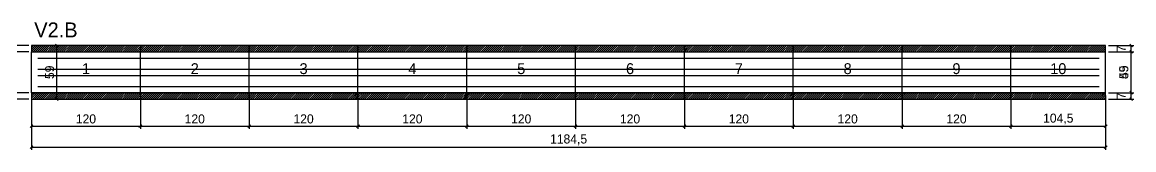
# Model space of a CAD drawing. Extents: x -10500 to 3070, y -7991 to 1250.
# Drawn here: x 1421 to 2647, y -7451 to -7310 of the extents above; entities that cross this region are included whole.
import ezdxf
from ezdxf.enums import TextEntityAlignment as Align

# ---------------------------------------------------------------- set-up
doc = ezdxf.new("R2010")
doc.units = 0
for name, color, linetype in [('5', 5, 'Continuous'), ('COTA', 241, 'Continuous'), ('NOMENCLATURA', 7, 'Continuous'), ('Painéis', 200, 'Continuous'), ('SARR_2.2x7', 40, 'Continuous'), ('SCO-___-LAJ', 224, 'Continuous')]:
    doc.layers.add(name, color=color, linetype=linetype)
doc.dimstyles.new('PAINEL', dxfattribs={"dimtxt": 10, "dimasz": 3, "dimexe": 3, "dimexo": 3, "dimgap": 3, "dimtad": 1, "dimblk": 'OBLIQUE', "dimblk1": 'OBLIQUE', "dimcen": 2.5, "dimclrd": 4, "dimclre": 4, "dimclrt": 240, "dimazin": 3, "dimtfac": 1, "dimtmove": 0, "dimatfit": 3})

# ---------------------------------------------------------------- blocks, each defined once
blk = doc.blocks.new('_OBLIQUE')
at = {"color": 0, "linetype": 'BYBLOCK'}
blk.add_line((-0.5, -0.5), (0.5, 0.5), dxfattribs=at)

msp = doc.modelspace()

# ---------------------------------------------------------------- hatches: boundary and pattern name
at = {"layer": 'COTA'}
h = msp.add_hatch(dxfattribs=at)
h.set_pattern_fill('ANSI31', scale=0.5)
h.paths.add_polyline_path([(1431.5, -7342.7), (1551.5, -7342.7), (1551.5, -7335.7), (1431.5, -7335.7)])
h = msp.add_hatch(dxfattribs=at)
h.set_pattern_fill('ANSI31', scale=0.5)
h.paths.add_polyline_path([(1551.5, -7342.7), (1671.5, -7342.7), (1671.5, -7335.7), (1551.5, -7335.7)])
h = msp.add_hatch(dxfattribs=at)
h.set_pattern_fill('ANSI31', scale=0.5)
h.paths.add_polyline_path([(1671.5, -7342.7), (1791.5, -7342.7), (1791.5, -7335.7), (1671.5, -7335.7)])
h = msp.add_hatch(dxfattribs=at)
h.set_pattern_fill('ANSI31', scale=0.5)
h.paths.add_polyline_path([(1791.5, -7342.7), (1911.5, -7342.7), (1911.5, -7335.7), (1791.5, -7335.7)])
h = msp.add_hatch(dxfattribs=at)
h.set_pattern_fill('ANSI31', scale=0.5)
h.paths.add_polyline_path([(1911.5, -7342.7), (2031.5, -7342.7), (2031.5, -7335.7), (1911.5, -7335.7)])
h = msp.add_hatch(dxfattribs=at)
h.set_pattern_fill('ANSI31', scale=0.5)
h.paths.add_polyline_path([(2031.5, -7342.7), (2151.5, -7342.7), (2151.5, -7335.7), (2031.5, -7335.7)])
h = msp.add_hatch(dxfattribs=at)
h.set_pattern_fill('ANSI31', scale=0.5)
h.paths.add_polyline_path([(2151.5, -7342.7), (2271.5, -7342.7), (2271.5, -7335.7), (2151.5, -7335.7)])
h = msp.add_hatch(dxfattribs=at)
h.set_pattern_fill('ANSI31', scale=0.5)
h.paths.add_polyline_path([(2271.5, -7342.7), (2391.5, -7342.7), (2391.5, -7335.7), (2271.5, -7335.7)])
h = msp.add_hatch(dxfattribs=at)
h.set_pattern_fill('ANSI31', scale=0.5)
h.paths.add_polyline_path([(2391.5, -7342.7), (2511.5, -7342.7), (2511.5, -7335.7), (2391.5, -7335.7)])
h = msp.add_hatch(dxfattribs=at)
h.set_pattern_fill('ANSI31', scale=0.5)
h.paths.add_polyline_path([(2511.5, -7342.7), (2616, -7342.7), (2616, -7335.7), (2511.5, -7335.7)])
h = msp.add_hatch(dxfattribs=at)
h.set_pattern_fill('ANSI31', scale=0.5)
h.paths.add_polyline_path([(1431.5, -7394.7), (1551.5, -7394.7), (1551.5, -7387.7), (1431.5, -7387.7)])
h = msp.add_hatch(dxfattribs=at)
h.set_pattern_fill('ANSI31', scale=0.5)
h.paths.add_polyline_path([(1551.5, -7394.7), (1671.5, -7394.7), (1671.5, -7387.7), (1551.5, -7387.7)])
h = msp.add_hatch(dxfattribs=at)
h.set_pattern_fill('ANSI31', scale=0.5)
h.paths.add_polyline_path([(1671.5, -7394.7), (1791.5, -7394.7), (1791.5, -7387.7), (1671.5, -7387.7)])
h = msp.add_hatch(dxfattribs=at)
h.set_pattern_fill('ANSI31', scale=0.5)
h.paths.add_polyline_path([(1791.5, -7394.7), (1911.5, -7394.7), (1911.5, -7387.7), (1791.5, -7387.7)])
h = msp.add_hatch(dxfattribs=at)
h.set_pattern_fill('ANSI31', scale=0.5)
h.paths.add_polyline_path([(1911.5, -7394.7), (2031.5, -7394.7), (2031.5, -7387.7), (1911.5, -7387.7)])
h = msp.add_hatch(dxfattribs=at)
h.set_pattern_fill('ANSI31', scale=0.5)
h.paths.add_polyline_path([(2031.5, -7394.7), (2151.5, -7394.7), (2151.5, -7387.7), (2031.5, -7387.7)])
h = msp.add_hatch(dxfattribs=at)
h.set_pattern_fill('ANSI31', scale=0.5)
h.paths.add_polyline_path([(2151.5, -7394.7), (2271.5, -7394.7), (2271.5, -7387.7), (2151.5, -7387.7)])
h = msp.add_hatch(dxfattribs=at)
h.set_pattern_fill('ANSI31', scale=0.5)
h.paths.add_polyline_path([(2271.5, -7394.7), (2391.5, -7394.7), (2391.5, -7387.7), (2271.5, -7387.7)])
h = msp.add_hatch(dxfattribs=at)
h.set_pattern_fill('ANSI31', scale=0.5)
h.paths.add_polyline_path([(2391.5, -7394.7), (2511.5, -7394.7), (2511.5, -7387.7), (2391.5, -7387.7)])
h = msp.add_hatch(dxfattribs=at)
h.set_pattern_fill('ANSI31', scale=0.5)
h.paths.add_polyline_path([(2511.5, -7394.7), (2616, -7394.7), (2616, -7387.7), (2511.5, -7387.7)])

# ---------------------------------------------------------------- linework, layer by layer
at = {"layer": 'Painéis'}
for p, q in [((1431.5, -7342.7), (1551.5, -7342.7)), ((1431.5, -7387.7), (1431.5, -7342.7)), ((1551.5, -7387.7), (1551.5, -7342.7)), ((1551.5, -7387.7), (1551.5, -7342.7)), ((1551.5, -7342.7), (1671.5, -7342.7)), ((1551.5, -7387.7), (1551.5, -7342.7)), ((1671.5, -7387.7), (1671.5, -7342.7)), ((1671.5, -7387.7), (1671.5, -7342.7)), ((1671.5, -7342.7), (1791.5, -7342.7)), ((1671.5, -7387.7), (1671.5, -7342.7)), ((1791.5, -7387.7), (1791.5, -7342.7)), ((1791.5, -7387.7), (1791.5, -7342.7)), ((1791.5, -7342.7), (1911.5, -7342.7)), ((1791.5, -7387.7), (1791.5, -7342.7)), ((1911.5, -7387.7), (1911.5, -7342.7)), ((1911.5, -7387.7), (1911.5, -7342.7)), ((1911.5, -7342.7), (2031.5, -7342.7)), ((1911.5, -7387.7), (1911.5, -7342.7)), ((2031.5, -7387.7), (2031.5, -7342.7)), ((2031.5, -7387.7), (2031.5, -7342.7)), ((2031.5, -7342.7), (2151.5, -7342.7)), ((2031.5, -7387.7), (2031.5, -7342.7)), ((2151.5, -7387.7), (2151.5, -7342.7)), ((2151.5, -7387.7), (2151.5, -7342.7)), ((2151.5, -7342.7), (2271.5, -7342.7)), ((2151.5, -7387.7), (2151.5, -7342.7)), ((2271.5, -7387.7), (2271.5, -7342.7)), ((2271.5, -7387.7), (2271.5, -7342.7)), ((2271.5, -7342.7), (2391.5, -7342.7)), ((2271.5, -7387.7), (2271.5, -7342.7)), ((2391.5, -7387.7), (2391.5, -7342.7)), ((2391.5, -7387.7), (2391.5, -7342.7)), ((2391.5, -7342.7), (2511.5, -7342.7)), ((2391.5, -7387.7), (2391.5, -7342.7)), ((2511.5, -7387.7), (2511.5, -7342.7)), ((2511.5, -7387.7), (2511.5, -7342.7)), ((2511.5, -7342.7), (2616, -7342.7)), ((2511.5, -7387.7), (2511.5, -7342.7)), ((2616, -7387.7), (2616, -7342.7)), ((1431.5, -7387.7), (1551.5, -7387.7)), ((1551.5, -7387.7), (1671.5, -7387.7)), ((1671.5, -7387.7), (1791.5, -7387.7)), ((1791.5, -7387.7), (1911.5, -7387.7)), ((1911.5, -7387.7), (2031.5, -7387.7)), ((2031.5, -7387.7), (2151.5, -7387.7)), ((2151.5, -7387.7), (2271.5, -7387.7)), ((2271.5, -7387.7), (2391.5, -7387.7)), ((2391.5, -7387.7), (2511.5, -7387.7)), ((2511.5, -7387.7), (2616, -7387.7))]:
    msp.add_line(p, q, dxfattribs=at)
at = {"layer": 'SARR_2.2x7'}
for points in [[(1438.5, -7349.7), (1551.5, -7349.7)], [(1438.5, -7349.7), (1551.5, -7349.7)], [(1551.5, -7349.7), (1671.5, -7349.7)], [(1551.5, -7349.7), (1671.5, -7349.7)], [(1671.5, -7349.7), (1791.5, -7349.7)], [(1671.5, -7349.7), (1791.5, -7349.7)], [(1791.5, -7349.7), (1911.5, -7349.7)], [(1791.5, -7349.7), (1911.5, -7349.7)], [(1911.5, -7349.7), (2031.5, -7349.7)], [(1911.5, -7349.7), (2031.5, -7349.7)], [(2031.5, -7349.7), (2151.5, -7349.7)], [(2031.5, -7349.7), (2151.5, -7349.7)], [(2151.5, -7349.7), (2271.5, -7349.7)], [(2151.5, -7349.7), (2271.5, -7349.7)], [(2271.5, -7349.7), (2391.5, -7349.7)], [(2271.5, -7349.7), (2391.5, -7349.7)], [(2391.5, -7349.7), (2511.5, -7349.7)], [(2391.5, -7349.7), (2511.5, -7349.7)], [(2511.5, -7349.7), (2609, -7349.7)], [(2511.5, -7349.7), (2609, -7349.7)], [(1438.5, -7361.7), (1551.5, -7361.7)], [(1438.5, -7361.7), (1551.5, -7361.7)], [(1551.5, -7361.7), (1671.5, -7361.7)], [(1551.5, -7361.7), (1671.5, -7361.7)], [(1671.5, -7361.7), (1791.5, -7361.7)], [(1671.5, -7361.7), (1791.5, -7361.7)], [(1791.5, -7361.7), (1911.5, -7361.7)], [(1791.5, -7361.7), (1911.5, -7361.7)], [(1911.5, -7361.7), (2031.5, -7361.7)], [(1911.5, -7361.7), (2031.5, -7361.7)], [(2031.5, -7361.7), (2151.5, -7361.7)], [(2031.5, -7361.7), (2151.5, -7361.7)], [(2151.5, -7361.7), (2271.5, -7361.7)], [(2151.5, -7361.7), (2271.5, -7361.7)], [(2271.5, -7361.7), (2391.5, -7361.7)], [(2271.5, -7361.7), (2391.5, -7361.7)], [(2391.5, -7361.7), (2511.5, -7361.7)], [(2391.5, -7361.7), (2511.5, -7361.7)], [(2511.5, -7361.7), (2609, -7361.7)], [(2511.5, -7361.7), (2609, -7361.7)], [(1438.5, -7368.7), (1551.5, -7368.7)], [(1438.5, -7368.7), (1551.5, -7368.7)], [(1551.5, -7368.7), (1671.5, -7368.7)], [(1551.5, -7368.7), (1671.5, -7368.7)], [(1671.5, -7368.7), (1791.5, -7368.7)], [(1671.5, -7368.7), (1791.5, -7368.7)], [(1791.5, -7368.7), (1911.5, -7368.7)], [(1791.5, -7368.7), (1911.5, -7368.7)], [(1911.5, -7368.7), (2031.5, -7368.7)], [(1911.5, -7368.7), (2031.5, -7368.7)], [(2031.5, -7368.7), (2151.5, -7368.7)], [(2031.5, -7368.7), (2151.5, -7368.7)], [(2151.5, -7368.7), (2271.5, -7368.7)], [(2151.5, -7368.7), (2271.5, -7368.7)], [(2271.5, -7368.7), (2391.5, -7368.7)], [(2271.5, -7368.7), (2391.5, -7368.7)], [(2391.5, -7368.7), (2511.5, -7368.7)], [(2391.5, -7368.7), (2511.5, -7368.7)], [(2511.5, -7368.7), (2609, -7368.7)], [(2511.5, -7368.7), (2609, -7368.7)], [(1438.5, -7380.7), (1551.5, -7380.7)], [(1438.5, -7380.7), (1551.5, -7380.7)], [(1551.5, -7380.7), (1671.5, -7380.7)], [(1551.5, -7380.7), (1671.5, -7380.7)], [(1671.5, -7380.7), (1791.5, -7380.7)], [(1671.5, -7380.7), (1791.5, -7380.7)], [(1791.5, -7380.7), (1911.5, -7380.7)], [(1791.5, -7380.7), (1911.5, -7380.7)], [(1911.5, -7380.7), (2031.5, -7380.7)], [(1911.5, -7380.7), (2031.5, -7380.7)], [(2031.5, -7380.7), (2151.5, -7380.7)], [(2031.5, -7380.7), (2151.5, -7380.7)], [(2151.5, -7380.7), (2271.5, -7380.7)], [(2151.5, -7380.7), (2271.5, -7380.7)], [(2271.5, -7380.7), (2391.5, -7380.7)], [(2271.5, -7380.7), (2391.5, -7380.7)], [(2391.5, -7380.7), (2511.5, -7380.7)], [(2391.5, -7380.7), (2511.5, -7380.7)], [(2511.5, -7380.7), (2609, -7380.7)], [(2511.5, -7380.7), (2609, -7380.7)]]:
    msp.add_lwpolyline(points, dxfattribs=at)
at = {"layer": 'SCO-___-LAJ'}
for points in [[(1431.5, -7342.7), (1551.5, -7342.7), (1551.5, -7335.7), (1431.5, -7335.7)], [(1551.5, -7342.7), (1671.5, -7342.7), (1671.5, -7335.7), (1551.5, -7335.7)], [(1671.5, -7342.7), (1791.5, -7342.7), (1791.5, -7335.7), (1671.5, -7335.7)], [(1791.5, -7342.7), (1911.5, -7342.7), (1911.5, -7335.7), (1791.5, -7335.7)], [(1911.5, -7342.7), (2031.5, -7342.7), (2031.5, -7335.7), (1911.5, -7335.7)], [(2031.5, -7342.7), (2151.5, -7342.7), (2151.5, -7335.7), (2031.5, -7335.7)], [(2151.5, -7342.7), (2271.5, -7342.7), (2271.5, -7335.7), (2151.5, -7335.7)], [(2271.5, -7342.7), (2391.5, -7342.7), (2391.5, -7335.7), (2271.5, -7335.7)], [(2391.5, -7342.7), (2511.5, -7342.7), (2511.5, -7335.7), (2391.5, -7335.7)], [(2511.5, -7342.7), (2616, -7342.7), (2616, -7335.7), (2511.5, -7335.7)], [(1431.5, -7394.7), (1551.5, -7394.7), (1551.5, -7387.7), (1431.5, -7387.7)], [(1551.5, -7394.7), (1671.5, -7394.7), (1671.5, -7387.7), (1551.5, -7387.7)], [(1671.5, -7394.7), (1791.5, -7394.7), (1791.5, -7387.7), (1671.5, -7387.7)], [(1791.5, -7394.7), (1911.5, -7394.7), (1911.5, -7387.7), (1791.5, -7387.7)], [(1911.5, -7394.7), (2031.5, -7394.7), (2031.5, -7387.7), (1911.5, -7387.7)], [(2031.5, -7394.7), (2151.5, -7394.7), (2151.5, -7387.7), (2031.5, -7387.7)], [(2151.5, -7394.7), (2271.5, -7394.7), (2271.5, -7387.7), (2151.5, -7387.7)], [(2271.5, -7394.7), (2391.5, -7394.7), (2391.5, -7387.7), (2271.5, -7387.7)], [(2391.5, -7394.7), (2511.5, -7394.7), (2511.5, -7387.7), (2391.5, -7387.7)], [(2511.5, -7394.7), (2616, -7394.7), (2616, -7387.7), (2511.5, -7387.7)]]:
    msp.add_lwpolyline(points, close=True, dxfattribs=at)

# ---------------------------------------------------------------- texts
at = {"layer": '5'}
for s, p in [('1', (1491.5, -7361.2)), ('2', (1611.5, -7361.2)), ('3', (1731.5, -7361.2)), ('4', (1851.5, -7361.2)), ('5', (1971.5, -7361.2)), ('6', (2091.5, -7361.2)), ('7', (2211.5, -7361.2)), ('8', (2331.5, -7361.2)), ('9', (2451.5, -7361.2)), ('10', (2563.75, -7361.2))]:
    msp.add_text(s, height=12, dxfattribs=at).set_placement(p, align=Align.MIDDLE_CENTER)
at = {"layer": 'NOMENCLATURA'}
msp.add_text('V2.B', height=16.5, dxfattribs=at).set_placement((1434.5, -7326.7))

# ---------------------------------------------------------------- dimensions: what is measured, and where the dimension line sits
at = {"layer": 'COTA'}
for base, p1, p2 in [((1403.5, -7342.7), (1431.5, -7342.7), (1431.5, -7335.7)), ((1403.5, -7387.7), (1431.5, -7387.7), (1431.5, -7342.7)), ((1459.5, -7394.7), (1431.5, -7394.7), (1431.5, -7335.7)), ((2644, -7394.7), (2616, -7394.7), (2616, -7335.7)), ((2644, -7342.7), (2616, -7342.7), (2616, -7335.7)), ((2644, -7387.7), (2616, -7387.7), (2616, -7342.7)), ((1403.5, -7394.7), (1431.5, -7394.7), (1431.5, -7387.7)), ((2644, -7394.7), (2616, -7394.7), (2616, -7387.7))]:
    msp.add_linear_dim(base=base, p1=p1, p2=p2, angle=90, dimstyle='PAINEL', dxfattribs=at).render()
for base, p1, p2 in [((1431.5, -7424.7), (1431.5, -7387.7), (1551.5, -7387.7)), ((1431.5, -7447.7), (1431.5, -7387.7), (2616, -7387.7)), ((1551.5, -7424.7), (1551.5, -7387.7), (1671.5, -7387.7)), ((1671.5, -7424.7), (1671.5, -7387.7), (1791.5, -7387.7)), ((1791.5, -7424.7), (1791.5, -7387.7), (1911.5, -7387.7)), ((1911.5, -7424.7), (1911.5, -7387.7), (2031.5, -7387.7)), ((2031.5, -7424.7), (2031.5, -7387.7), (2151.5, -7387.7)), ((2151.5, -7424.7), (2151.5, -7387.7), (2271.5, -7387.7)), ((2271.5, -7424.7), (2271.5, -7387.7), (2391.5, -7387.7)), ((2391.5, -7424.7), (2391.5, -7387.7), (2511.5, -7387.7)), ((2511.5, -7424.7), (2511.5, -7387.7), (2616, -7387.7))]:
    msp.add_linear_dim(base=base, p1=p1, p2=p2, dimstyle='PAINEL', dxfattribs=at).render()

doc.saveas('drawing.dxf')
